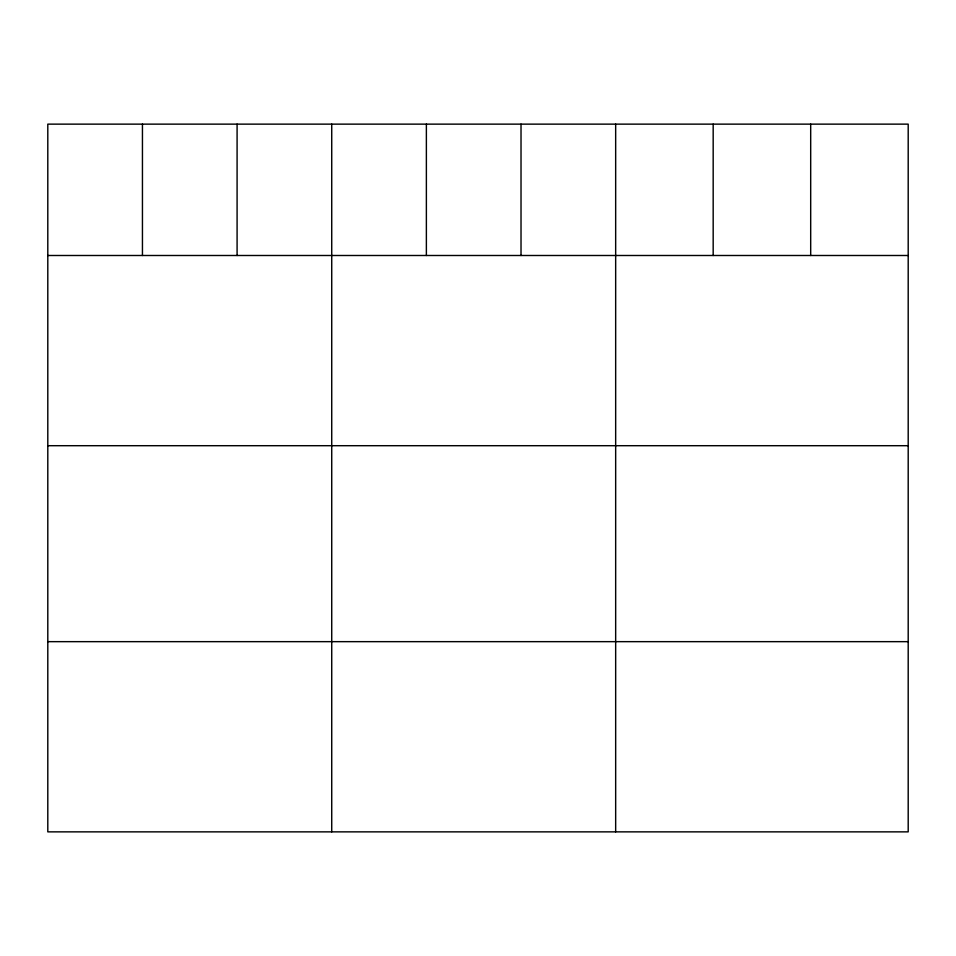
<?xml version="1.0" encoding="UTF-8"?>
<svg xmlns="http://www.w3.org/2000/svg" width="956" height="956" viewBox="0 0 956 956"><rect width="100%" height="100%" fill="white"/><g stroke="black" fill="none" stroke-linecap="round" stroke-linejoin="round"><path stroke-width="1.43" d="M908.2 255.491L908.2 831.863L47.8 831.863L47.8 124.137L908.2 124.137L908.2 255.491L47.8 255.491M47.8 445.699L908.2 445.699M47.8 641.655L908.2 641.655M810.688 124.137L810.688 255.491M713.176 124.137L713.176 255.491M615.664 124.137L615.664 831.863M521.02 124.137L521.02 255.491M426.376 124.137L426.376 255.491M331.732 124.137L331.732 831.863M237.088 124.137L237.088 255.491M142.444 124.137L142.444 255.491"/></g></svg>
